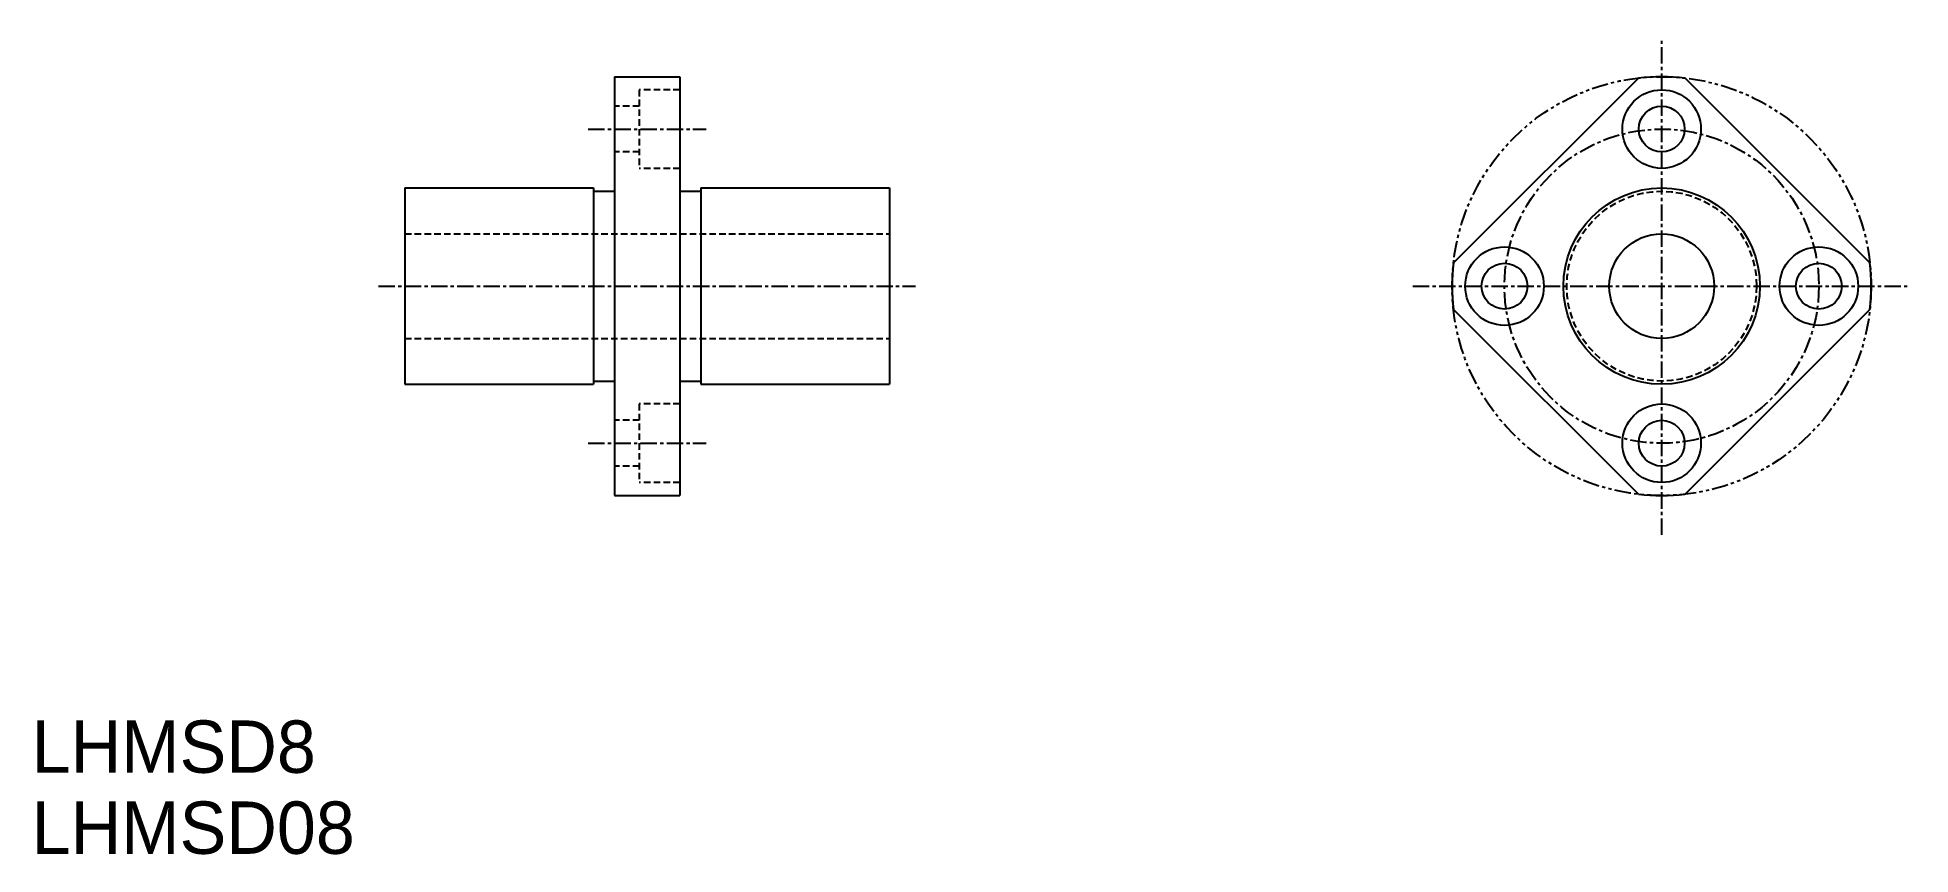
# Model space of a CAD drawing. Extents: x 194 to 337, y 105 to 167.
import ezdxf

# ---------------------------------------------------------------- set-up
doc = ezdxf.new("R2010")
doc.units = 0
for name, pattern in [('CENTER', [2, 1.25, -0.25, 0.25, -0.25]), ('DASHED', [0.75, 0.5, -0.25]), ('PHANTOM', [2.5, 1.25, -0.25, 0.25, -0.25, 0.25, -0.25])]:
    doc.linetypes.add(name, pattern=pattern)
doc.layers.get('0').update_dxf_attribs({"linetype": 'CONTINUOUS'})
doc.layers.add('CENTER', color=1, linetype='CENTER')

msp = doc.modelspace()

# ---------------------------------------------------------------- linework, layer by layer
at = {"color": 7, "linetype": 'CONTINUOUS'}
for p, q in [((238.11, 163.96), (243.11, 163.96)), ((238.11, 163.96), (238.11, 131.96)), ((243.11, 163.96), (243.11, 131.96)), ((316.29, 163.86), (302.17, 149.74)), ((333.97, 149.74), (319.85, 163.86)), ((222.11, 155.46), (236.51, 155.46)), ((222.11, 155.46), (222.11, 140.46)), ((236.51, 155.46), (236.51, 140.46)), ((236.51, 155.21), (238.11, 155.21)), ((243.11, 155.21), (244.71, 155.21)), ((244.71, 155.46), (259.11, 155.46)), ((244.71, 155.46), (244.71, 140.46)), ((259.11, 155.46), (259.11, 140.46)), ((316.29, 132.06), (302.17, 146.18)), ((333.97, 146.18), (319.85, 132.06)), ((222.11, 140.46), (236.51, 140.46)), ((236.51, 140.71), (238.11, 140.71)), ((243.11, 140.71), (244.71, 140.71)), ((244.71, 140.46), (259.11, 140.46)), ((238.11, 131.96), (243.11, 131.96))]:
    msp.add_line(p, q, dxfattribs=at)
at = {"color": 3, "linetype": 'DASHED'}
for p, q in [((240.01, 161.71), (238.11, 161.71)), ((243.11, 162.96), (240.01, 162.96)), ((240.01, 162.96), (240.01, 156.96)), ((240.01, 158.21), (238.11, 158.21)), ((243.11, 156.96), (240.01, 156.96)), ((222.11, 151.96), (259.11, 151.96)), ((222.11, 143.96), (259.11, 143.96)), ((243.11, 138.96), (240.01, 138.96)), ((240.01, 138.96), (240.01, 132.96)), ((240.01, 137.71), (238.11, 137.71)), ((240.01, 134.21), (238.11, 134.21)), ((243.11, 132.96), (240.01, 132.96))]:
    msp.add_line(p, q, dxfattribs=at)
at = {"color": 3, "linetype": 'PHANTOM'}
msp.add_circle((318.07, 147.96), 16, dxfattribs=at)
at = {"color": 7, "linetype": 'CONTINUOUS'}
for centre, radius in [((318.07, 159.96), 3), ((318.07, 159.96), 1.75), ((318.07, 147.96), 7.5), ((318.07, 147.96), 4), ((306.07, 147.96), 3), ((330.07, 147.96), 3), ((306.07, 147.96), 1.75), ((330.07, 147.96), 1.75), ((318.07, 135.96), 3), ((318.07, 135.96), 1.75)]:
    msp.add_circle(centre, radius, dxfattribs=at)
at = {"color": 3, "linetype": 'DASHED'}
msp.add_circle((318.07, 147.96), 7.25, dxfattribs=at)
at = {"color": 7, "linetype": 'CONTINUOUS'}
for start, end in [(83.6248, 96.3752), (173.6248, 186.3752), (353.6248, 6.3752), (263.6248, 276.3752)]:
    msp.add_arc((318.07, 147.96), 16, start, end, dxfattribs=at)
at = {"layer": 'CENTER', "color": 1, "linetype": 'CENTER'}
for p, q in [((318.07, 128.96), (318.07, 166.96)), ((236.11, 159.96), (245.11, 159.96)), ((220.11, 147.96), (261.11, 147.96)), ((299.07, 147.96), (337.07, 147.96)), ((236.11, 135.96), (245.11, 135.96))]:
    msp.add_line(p, q, dxfattribs=at)
msp.add_circle((318.07, 147.96), 12, dxfattribs=at)

# ---------------------------------------------------------------- texts
at = {"color": 7, "linetype": 'CONTINUOUS'}
for s, p in [('LHMSD8', (193.62, 110.78)), ('LHMSD08', (193.62, 104.59))]:
    msp.add_text(s, height=4, dxfattribs=at).set_placement(p)

doc.saveas('drawing.dxf')
